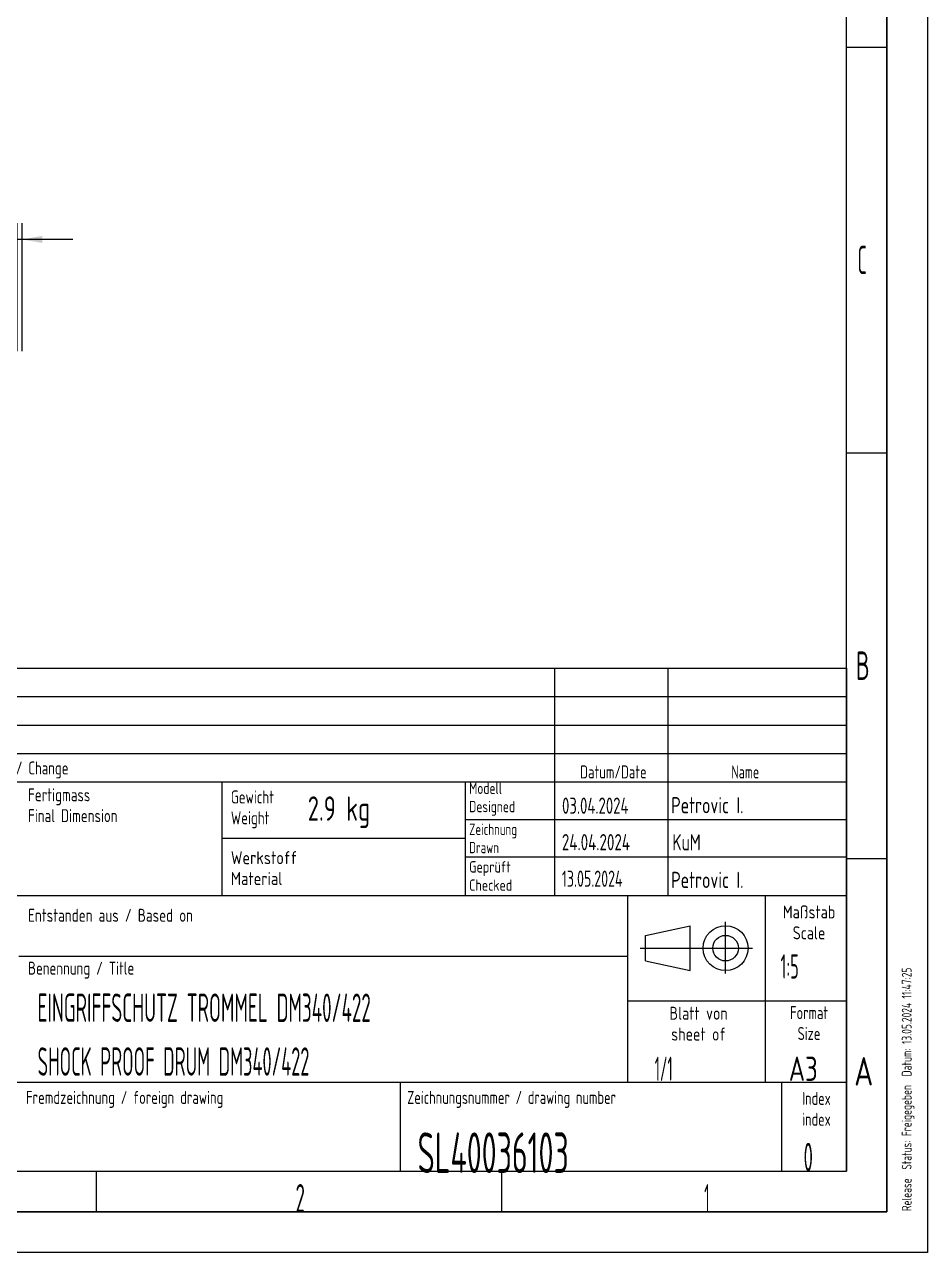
# Model space of a CAD drawing. Header units: millimetres. Extents: x 0 to 420, y 0 to 297.
# Drawn here: x 308.7 to 420, y 0 to 151.3 of the extents above; entities that cross this region are included whole.
import ezdxf
from ezdxf.lldxf.tags import DXFTag

# ---------------------------------------------------------------- set-up
doc = ezdxf.new("R2010")
doc.units = ezdxf.units.MM
doc.layers.add('1', color=7, linetype='Continuous', true_color=0xffffff)
doc.styles.add('iso-1', font='isocp.shx')
tags = doc.linetypes.add('DASHDOT', pattern=[70, 31, -13, 13, -13]).pattern_tags.tags
tags[10:11] = [DXFTag(74, 4), DXFTag(75, 0), DXFTag(340, '0'), DXFTag(46, 0.0), DXFTag(50, 0.0), DXFTag(44, 0.0), DXFTag(45, 0.0)]
tags[8:9] = [DXFTag(74, 4), DXFTag(75, 0), DXFTag(340, '0'), DXFTag(46, 0.0), DXFTag(50, 0.0), DXFTag(44, 0.0), DXFTag(45, 0.0)]
tags[6:7] = [DXFTag(74, 4), DXFTag(75, 0), DXFTag(340, '0'), DXFTag(46, 0.0), DXFTag(50, 0.0), DXFTag(44, 0.0), DXFTag(45, 0.0)]
tags[4:5] = [DXFTag(74, 4), DXFTag(75, 0), DXFTag(340, '0'), DXFTag(46, 0.0), DXFTag(50, 0.0), DXFTag(44, 0.0), DXFTag(45, 0.0)]
doc.dimstyles.get("Standard").update_dxf_attribs({"dimtxt": 0.18, "dimasz": 0.18, "dimexe": 0.18, "dimexo": 0.0625, "dimgap": 0.09, "dimtad": 0, "dimtih": 1, "dimtoh": 1, "dimdec": 4, "dimzin": 0, "dimdsep": 46, "dimtxsty": 'Standard', "dimcen": 0.09, "dimadec": 0, "dimazin": 0, "dimtfac": 1, "dimtdec": 4, "dimtofl": 0, "dimtmove": 0, "dimatfit": 3, "dimfxl": 1, "dimtolj": 1, "dimtzin": 0, "dimarcsym": 0})

# ---------------------------------------------------------------- blocks, each defined once
blk = doc.blocks.new('_U22')
at = {"layer": '1', "color": 3, "lineweight": 13}
for p, q in [((307.79, 111.08), (307.79, 126.85)), ((308.39, 111.08), (308.39, 126.85)), ((314.64, 124.85), (302.57, 124.85))]:
    blk.add_line(p, q, dxfattribs=at)
at = {"layer": '1', "color": 3, "lineweight": 25}
for points in [[(307.79, 124.85), (305.29, 124.41), (305.29, 125.29)], [(308.39, 124.85), (310.89, 125.29), (310.89, 124.41)]]:
    blk.add_solid(points, dxfattribs=at)
at = {"layer": '1', "color": 2, "linetype": 'Continuous', "lineweight": 18, "insert": (302.71, 125.37), "char_height": 2.5, "attachment_point": 7, "line_spacing_factor": 0.963855, "style": 'iso-1'}
blk.add_mtext('\\W0.5404;3', dxfattribs=at)

msp = doc.modelspace()

# ---------------------------------------------------------------- linework, layer by layer
at = {"layer": '1', "color": 4, "linetype": 'Continuous', "lineweight": 18}
for p, q in [((420, 297), (420, 0)), ((235, 72), (410, 72)), ((410, 72), (410, 10)), ((235, 58), (410, 58)), ((363, 58), (363, 44)), ((235, 44), (410, 44)), ((383, 44), (383, 21)), ((385.22, 39.08), (390.76, 40.27)), ((390.76, 34.73), (390.76, 40.27)), ((385.22, 35.92), (385.22, 39.08)), ((308, 36.5), (383, 36.5)), ((385.22, 35.92), (390.76, 34.73)), ((235, 21), (410, 21)), ((355, 21), (355, 10)), ((235, 10), (410, 10)), ((420, 0), (0, 0))]:
    msp.add_line(p, q, dxfattribs=at)
at = {"layer": '1', "color": 4, "linetype": 'Continuous', "lineweight": 25}
for p, q in [((415, 292), (415, 5)), ((415, 5), (20, 5))]:
    msp.add_line(p, q, dxfattribs=at)
at = {"layer": '1', "color": 1, "linetype": 'Continuous', "lineweight": 13}
for p, q in [((410, 10), (410, 287)), ((415, 148.5), (410, 148.5)), ((415, 98.5), (410, 98.5)), ((374, 72), (374, 44)), ((388, 72), (388, 44)), ((235, 68.5), (410, 68.5)), ((235, 65), (410, 65)), ((235, 61.5), (410, 61.5)), ((333, 58), (333, 44)), ((363, 53.37), (410, 53.37)), ((363, 51), (333, 51)), ((363, 48.74), (410, 48.74)), ((415, 48.5), (410, 48.5)), ((400, 44), (400, 21)), ((383, 31), (410, 31)), ((402, 21), (402, 10)), ((25, 10), (410, 10)), ((317.5, 10), (317.5, 5)), ((367.5, 10), (367.5, 5))]:
    msp.add_line(p, q, dxfattribs=at)
at = {"layer": '1', "color": 1, "linetype": 'DASHDOT', "lineweight": 13}
for p, q in [((395.11, 34.38), (395.11, 40.73)), ((384.57, 37.5), (398.43, 37.5))]:
    msp.add_line(p, q, dxfattribs=at)
at = {"layer": '1', "color": 4, "linetype": 'Continuous', "lineweight": 18}
for radius in [2.77, 1.58]:
    msp.add_circle((395.11, 37.5), radius, dxfattribs=at)

# ---------------------------------------------------------------- texts
at = {"layer": '1', "color": 1, "linetype": 'Continuous', "lineweight": 13, "char_height": 3.5, "attachment_point": 7, "line_spacing_factor": 0.963855, "style": 'iso-1'}
for s, insert in [('\\W0.5104;C', (411.37, 120.57)), ('\\W0.6380;B', (411.17, 70.57)), ('\\W0.8300;A', (410.97, 20.57)), ('\\W0.5404;2', (342.09, 4.93)), ('\\W0.4176;1', (392.48, 4.93))]:
    msp.add_mtext(s, dxfattribs=dict(at, insert=insert))
at = {"layer": '1', "color": 3, "linetype": 'Continuous', "lineweight": 18, "attachment_point": 7, "line_spacing_factor": 0.963855, "style": 'iso-1'}
for s, insert, char_height in [('\\W0.5469; ', (374.75, 68.82), 2), ('\\W0.5469; ', (388.72, 68.82), 2), ('\\W0.5469; ', (374.75, 65.32), 2), ('\\W0.5469; ', (388.72, 65.32), 2), ('\\W0.5469; ', (374.77, 61.82), 2), ('\\W0.5469; ', (388.74, 61.82), 2), ('\\W0.7486;2.9 kg', (343.6, 52.3), 3), ('\\W0.7337;03.04.2024', (374.95, 54.06), 2), ('\\W0.7978;Petrovic I.', (388.4, 54.12), 2), ('\\W0.7466;24.04.2024', (374.93, 49.56), 2), ('\\W0.7711;KuM', (388.55, 49.55), 2), ('\\W1.0000;', (309.29, 47.1), 3), ('\\W0.6931;13.05.2024', (374.93, 45.06), 2), ('\\W0.7978;Petrovic I.', (388.4, 44.91), 2), ('\\W1.0000;', (345.47, 45.16), 3), ('\\W1.0000;', (309.14, 37.38), 2), ('\\W0.5376;1:5', (401.88, 33.75), 3), ('\\W0.5423;EINGRIFFSCHUTZ TROMMEL DM340/422', (310.29, 28.41), 3.5), ('\\W0.5469; ', (400.78, 31.32), 1.6), ('\\W0.5226;SHOCK PROOF DRUM DM340/422', (310.29, 21.78), 3.5), ('\\W0.4767;1/1', (386.38, 21.13), 3), ('\\W0.8250;A3', (402.91, 21.13), 3), ('\\W1.0000;', (310.14, 10.94), 3.5)]:
    msp.add_mtext(s, dxfattribs=dict(at, insert=insert, char_height=char_height))
at = {"layer": '1', "color": 1, "linetype": 'Continuous', "lineweight": 18, "line_spacing_factor": 0.963855, "style": 'iso-1'}
for s, insert, char_height, attachment_point in [('\\W0.7926;Änderung / Change', (307.15, 58.42), 1.6, 8), ('\\W0.7858;Datum/Date', (381.28, 58.42), 1.6, 8), ('\\W0.7402;Name', (395.82, 58.42), 1.6, 7), ('\\W0.8167;Modell\\PDesigned', (363.5, 53.83), 1.4, 7), ('\\W0.8066;Fertigmass\\PFinal Dimension', (309.12, 53.03), 1.6, 7), ('\\W0.7977;Gewicht\\PWeight', (334.12, 52.28), 1.6, 7), ('\\W0.7727;Zeichnung\\PDrawn', (363.5, 49.2), 1.4, 7), ('\\W0.8966;Werkstoff\\PMaterial', (334.12, 45.28), 1.6, 7), ('\\W0.8514;Geprüft\\PChecked', (363.5, 44.57), 1.4, 7), ('\\W0.8715;Maßstab\\PScale\\Fisocp.shx;', (405.4, 38.59), 1.6, 8), ('\\W0.8189;Entstanden aus / Based on', (309.12, 40.75), 1.6, 7), ('\\W0.8002;Benennung / Title', (309.12, 33.75), 1.6, 7), ('\\W0.8719;Blatt von\\Psheet of', (391.78, 26.11), 1.6, 8), ('\\W0.7767;Format\\PSize', (405.4, 26.18), 1.6, 8), ('\\W0.7882;Fremdzeichnung / foreign drawing', (308.86, 17.82), 1.6, 7), ('\\W0.7721;Zeichnungsnummer / drawing number', (355.86, 17.82), 1.6, 7), ('\\W0.7656;Index\\Pindex', (406.32, 15.61), 1.6, 8)]:
    msp.add_mtext(s, dxfattribs=dict(at, insert=insert, char_height=char_height, attachment_point=attachment_point))
at = {"layer": '1', "color": 1, "linetype": 'Continuous', "lineweight": 13, "insert": (418.4, 5.09), "char_height": 1.2, "attachment_point": 7, "rotation": 90, "line_spacing_factor": 0.963855, "style": 'iso-1'}
msp.add_mtext('\\W0.7835;Release  Status: Freigegeben  Datum: 13.05.2024 11:47:25', dxfattribs=at)
at = {"layer": '1', "color": 3, "linetype": 'Continuous', "lineweight": 25, "attachment_point": 7, "line_spacing_factor": 0.963855, "style": 'iso-1'}
for s, insert, char_height in [('\\W0.5971;SL40036103', (357.14, 9.79), 5), ('\\W0.5404;0', (404.72, 10.01), 3.5)]:
    msp.add_mtext(s, dxfattribs=dict(at, insert=insert, char_height=char_height))

# ---------------------------------------------------------------- dimensions: what is measured, and where the dimension line sits
at = {"layer": '1', "color": 2, "linetype": 'Continuous', "lineweight": 18}
dim = msp.add_linear_dim(base=(308.39, 124.85), p1=(307.79, 110.08), p2=(308.39, 110.08), text='\\C2;3', dimstyle='Standard', override={"dimtxt": 2.5, "dimasz": 2.5, "dimexe": 2, "dimexo": 1, "dimgap": 1.25, "dimtad": 1, "dimtih": 1, "dimtoh": 0, "dimdec": 1, "dimlfac": 1, "dimzin": 8, "dimdsep": 44, "dimlunit": 2, "dimpost": '', "dimtxsty": 'iso-1', "dimsah": 1, "dimse1": 0, "dimse2": 0, "dimsd1": 0, "dimsd2": 0, "dimclrd": 3, "dimclre": 3, "dimclrt": 2, "dimtol": 0, "dimtm": -0.1, "dimtfac": 0.8, "dimtdec": 2, "dimtofl": 1, "dimtmove": 0, "dimtzin": 8, "dimlwd": 13, "dimlwe": 13}, dxfattribs=at)
dim.commit()
dim.dimension.update_dxf_attribs({"geometry": '_U22', "text_midpoint": (297.67, 124.85), "dimtype": 160})

doc.saveas('drawing.dxf')
